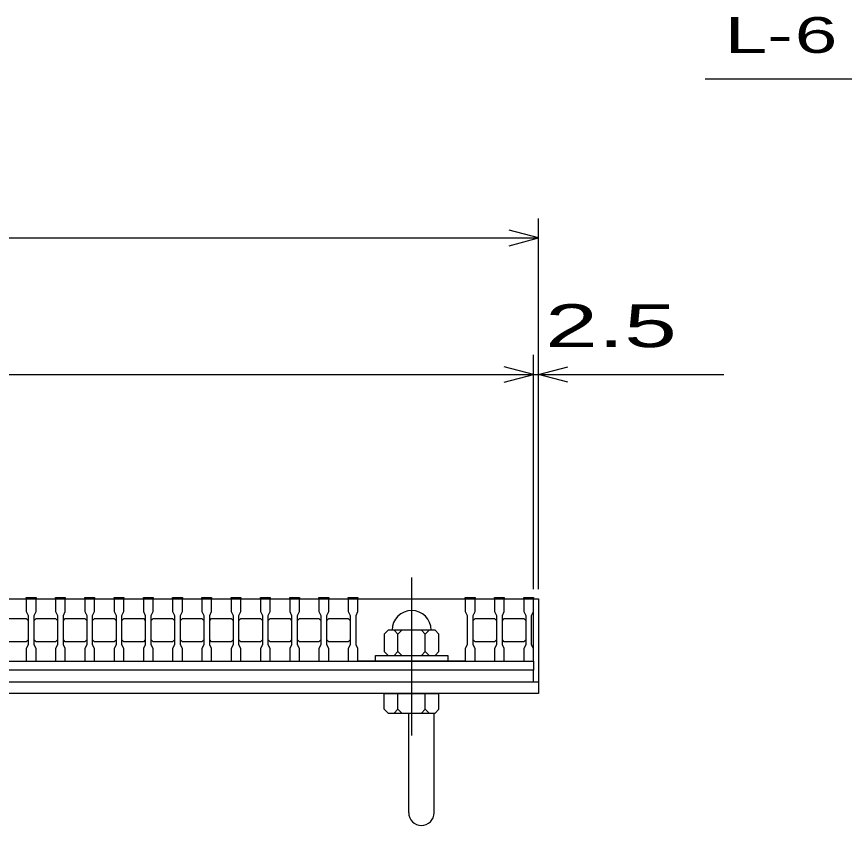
# Model space of a CAD drawing. Units: millimetres, scale not verified. Extents: x -1820 to 1731, y -1282 to 1054.
# Drawn here: x -618 to -193.7, y -588.6 to -174.1 of the extents above; entities that cross this region are included whole.
import ezdxf
from ezdxf.enums import TextEntityAlignment as Align

# ---------------------------------------------------------------- set-up
doc = ezdxf.new("R2010")
doc.units = ezdxf.units.MM
doc.header["$LTSCALE"] = 10
doc.linetypes.add('CHAIN', pattern=[18.5, 12, -1.5, 3.5, -1.5])
for name, color, linetype, lineweight in [('16', 3, 'Continuous', 25), ('19', 6, 'Continuous', 25), ('22', 4, 'Continuous', 25)]:
    doc.layers.add(name, color=color, linetype=linetype, lineweight=lineweight)
doc.styles.add('ベクトル', font='')
doc.styles.get('ベクトル').set_extended_font_data('ベクトル')

msp = doc.modelspace()

# ---------------------------------------------------------------- linework, layer by layer
at = {"layer": '16', "linetype": 'CHAIN'}
msp.add_line((-415.5, -461.5), (-415.5, -542.5), dxfattribs=at)
at = {"layer": '16'}
for p, q in [((-1348, -472.5), (-353, -472.5)), ((-613, -472.5), (-613, -471.8)), ((-613, -471.8), (-608, -471.8)), ((-613, -472.5), (-613, -479)), ((-608, -472.5), (-613, -472.5)), ((-608, -471.8), (-608, -472.5)), ((-608, -479), (-608, -472.5)), ((-598, -472.5), (-598, -471.8)), ((-598, -471.8), (-593, -471.8)), ((-598, -472.5), (-598, -479)), ((-593, -472.5), (-598, -472.5)), ((-593, -471.8), (-593, -472.5)), ((-593, -479), (-593, -472.5)), ((-583, -472.5), (-583, -471.8)), ((-583, -471.8), (-578, -471.8)), ((-583, -472.5), (-583, -479)), ((-578, -472.5), (-583, -472.5)), ((-578, -471.8), (-578, -472.5)), ((-578, -479), (-578, -472.5)), ((-568, -472.5), (-568, -471.8)), ((-568, -471.8), (-563, -471.8)), ((-568, -472.5), (-568, -479)), ((-563, -472.5), (-568, -472.5)), ((-563, -471.8), (-563, -472.5)), ((-563, -479), (-563, -472.5)), ((-553, -472.5), (-553, -471.8)), ((-553, -471.8), (-548, -471.8)), ((-553, -472.5), (-553, -479)), ((-548, -472.5), (-553, -472.5)), ((-548, -471.8), (-548, -472.5)), ((-548, -479), (-548, -472.5)), ((-538, -472.5), (-538, -471.8)), ((-538, -471.8), (-533, -471.8)), ((-538, -472.5), (-538, -479)), ((-533, -472.5), (-538, -472.5)), ((-533, -471.8), (-533, -472.5)), ((-533, -479), (-533, -472.5)), ((-523, -472.5), (-523, -471.8)), ((-523, -471.8), (-518, -471.8)), ((-523, -472.5), (-523, -479)), ((-518, -472.5), (-523, -472.5)), ((-518, -471.8), (-518, -472.5)), ((-518, -479), (-518, -472.5)), ((-508, -472.5), (-508, -471.8)), ((-508, -471.8), (-503, -471.8)), ((-508, -472.5), (-508, -479)), ((-503, -472.5), (-508, -472.5)), ((-503, -471.8), (-503, -472.5)), ((-503, -479), (-503, -472.5)), ((-493, -472.5), (-493, -471.8)), ((-493, -471.8), (-488, -471.8)), ((-493, -472.5), (-493, -479)), ((-488, -472.5), (-493, -472.5)), ((-488, -471.8), (-488, -472.5)), ((-488, -479), (-488, -472.5)), ((-478, -472.5), (-478, -471.8)), ((-478, -471.8), (-473, -471.8)), ((-478, -472.5), (-478, -479)), ((-473, -472.5), (-478, -472.5)), ((-473, -471.8), (-473, -472.5)), ((-473, -479), (-473, -472.5)), ((-463, -472.5), (-463, -471.8)), ((-463, -471.8), (-458, -471.8)), ((-463, -472.5), (-463, -479)), ((-458, -472.5), (-463, -472.5)), ((-458, -471.8), (-458, -472.5)), ((-458, -479), (-458, -472.5)), ((-448, -472.5), (-448, -471.8)), ((-448, -471.8), (-443, -471.8)), ((-448, -472.5), (-448, -479)), ((-443, -472.5), (-448, -472.5)), ((-443, -471.8), (-443, -472.5)), ((-443, -479), (-443, -472.5)), ((-443, -472.5), (-388, -472.5)), ((-388, -472.5), (-388, -471.8)), ((-388, -471.8), (-383, -471.8)), ((-388, -472.5), (-388, -479)), ((-383, -472.5), (-388, -472.5)), ((-383, -471.8), (-383, -472.5)), ((-383, -479), (-383, -472.5)), ((-373, -472.5), (-373, -471.8)), ((-373, -471.8), (-368, -471.8)), ((-373, -472.5), (-373, -479)), ((-368, -472.5), (-373, -472.5)), ((-368, -471.8), (-368, -472.5)), ((-368, -479), (-368, -472.5)), ((-358, -472.5), (-358, -471.8)), ((-358, -471.8), (-353, -471.8)), ((-358, -472.5), (-358, -479)), ((-353, -472.5), (-358, -472.5)), ((-353, -471.8), (-353, -472.5)), ((-353, -479), (-353, -472.5)), ((-353, -504.5), (-353, -472.5)), ((-613, -479), (-612, -481)), ((-609, -481), (-608, -479)), ((-598, -479), (-597, -481)), ((-594, -481), (-593, -479)), ((-583, -479), (-582, -481)), ((-579, -481), (-578, -479)), ((-568, -479), (-567, -481)), ((-564, -481), (-563, -479)), ((-553, -479), (-552, -481)), ((-549, -481), (-548, -479)), ((-538, -479), (-537, -481)), ((-534, -481), (-533, -479)), ((-523, -479), (-522, -481)), ((-519, -481), (-518, -479)), ((-508, -479), (-507, -481)), ((-504, -481), (-503, -479)), ((-493, -479), (-492, -481)), ((-489, -481), (-488, -479)), ((-478, -479), (-477, -481)), ((-474, -481), (-473, -479)), ((-463, -479), (-462, -481)), ((-459, -481), (-458, -479)), ((-448, -479), (-447, -481)), ((-444, -481), (-443, -479)), ((-388, -479), (-387, -481)), ((-384, -481), (-383, -479)), ((-373, -479), (-372, -481)), ((-369, -481), (-368, -479)), ((-358, -479), (-357, -481)), ((-354, -481), (-353, -479)), ((-623, -482.5), (-613, -482.5)), ((-613, -482.5), (-612, -483.5)), ((-612, -481), (-612, -496)), ((-609, -496), (-609, -481)), ((-609, -483.5), (-608, -482.5)), ((-608, -482.5), (-598, -482.5)), ((-598, -482.5), (-597, -483.5)), ((-597, -481), (-597, -496)), ((-594, -496), (-594, -481)), ((-594, -483.5), (-593, -482.5)), ((-593, -482.5), (-583, -482.5)), ((-583, -482.5), (-582, -483.5)), ((-582, -481), (-582, -496)), ((-579, -496), (-579, -481)), ((-579, -483.5), (-578, -482.5)), ((-578, -482.5), (-568, -482.5)), ((-568, -482.5), (-567, -483.5)), ((-567, -481), (-567, -496)), ((-564, -496), (-564, -481)), ((-564, -483.5), (-563, -482.5)), ((-563, -482.5), (-553, -482.5)), ((-553, -482.5), (-552, -483.5)), ((-552, -481), (-552, -496)), ((-549, -496), (-549, -481)), ((-549, -483.5), (-548, -482.5)), ((-548, -482.5), (-538, -482.5)), ((-538, -482.5), (-537, -483.5)), ((-537, -481), (-537, -496)), ((-534, -496), (-534, -481)), ((-534, -483.5), (-533, -482.5)), ((-533, -482.5), (-523, -482.5)), ((-523, -482.5), (-522, -483.5)), ((-522, -481), (-522, -496)), ((-519, -496), (-519, -481)), ((-519, -483.5), (-518, -482.5)), ((-518, -482.5), (-508, -482.5)), ((-508, -482.5), (-507, -483.5)), ((-507, -481), (-507, -496)), ((-504, -496), (-504, -481)), ((-504, -483.5), (-503, -482.5)), ((-503, -482.5), (-493, -482.5)), ((-493, -482.5), (-492, -483.5)), ((-492, -481), (-492, -496)), ((-489, -496), (-489, -481)), ((-489, -483.5), (-488, -482.5)), ((-488, -482.5), (-478, -482.5)), ((-478, -482.5), (-477, -483.5)), ((-477, -481), (-477, -496)), ((-474, -496), (-474, -481)), ((-474, -483.5), (-473, -482.5)), ((-473, -482.5), (-463, -482.5)), ((-463, -482.5), (-462, -483.5)), ((-462, -481), (-462, -496)), ((-459, -496), (-459, -481)), ((-459, -483.5), (-458, -482.5)), ((-458, -482.5), (-448, -482.5)), ((-448, -482.5), (-447, -483.5)), ((-447, -481), (-447, -496)), ((-444, -496), (-444, -481)), ((-387, -481), (-387, -496)), ((-384, -496), (-384, -481)), ((-384, -483.5), (-383, -482.5)), ((-383, -482.5), (-373, -482.5)), ((-373, -482.5), (-372, -483.5)), ((-372, -481), (-372, -496)), ((-369, -496), (-369, -481)), ((-369, -483.5), (-368, -482.5)), ((-368, -482.5), (-358, -482.5)), ((-358, -482.5), (-357, -483.5)), ((-357, -481), (-357, -496)), ((-354, -496), (-354, -481)), ((-427.5, -488.5), (-429.5, -490.5)), ((-429.5, -490.5), (-429.5, -499.5)), ((-403.5, -488.5), (-427.5, -488.5)), ((-422.5, -490.5), (-424.5, -488.5)), ((-420.5, -488.5), (-422.5, -490.5)), ((-422.5, -499.5), (-422.5, -490.5)), ((-408.5, -490.5), (-410.5, -488.5)), ((-406.5, -488.5), (-408.5, -490.5)), ((-408.5, -499.5), (-408.5, -490.5)), ((-401.5, -490.5), (-403.5, -488.5)), ((-401.5, -499.5), (-401.5, -490.5)), ((-613, -494.5), (-623, -494.5)), ((-612, -493.5), (-613, -494.5)), ((-612, -496), (-613, -498)), ((-608, -494.5), (-609, -493.5)), ((-608, -498), (-609, -496)), ((-598, -494.5), (-608, -494.5)), ((-597, -493.5), (-598, -494.5)), ((-597, -496), (-598, -498)), ((-593, -494.5), (-594, -493.5)), ((-593, -498), (-594, -496)), ((-583, -494.5), (-593, -494.5)), ((-582, -493.5), (-583, -494.5)), ((-582, -496), (-583, -498)), ((-578, -494.5), (-579, -493.5)), ((-578, -498), (-579, -496)), ((-568, -494.5), (-578, -494.5)), ((-567, -493.5), (-568, -494.5)), ((-567, -496), (-568, -498)), ((-563, -494.5), (-564, -493.5)), ((-563, -498), (-564, -496)), ((-553, -494.5), (-563, -494.5)), ((-552, -493.5), (-553, -494.5)), ((-552, -496), (-553, -498)), ((-548, -494.5), (-549, -493.5)), ((-548, -498), (-549, -496)), ((-538, -494.5), (-548, -494.5)), ((-537, -493.5), (-538, -494.5)), ((-537, -496), (-538, -498)), ((-533, -494.5), (-534, -493.5)), ((-533, -498), (-534, -496)), ((-523, -494.5), (-533, -494.5)), ((-522, -493.5), (-523, -494.5)), ((-522, -496), (-523, -498)), ((-518, -494.5), (-519, -493.5)), ((-518, -498), (-519, -496)), ((-508, -494.5), (-518, -494.5)), ((-507, -493.5), (-508, -494.5)), ((-507, -496), (-508, -498)), ((-503, -494.5), (-504, -493.5)), ((-503, -498), (-504, -496)), ((-493, -494.5), (-503, -494.5)), ((-492, -493.5), (-493, -494.5)), ((-492, -496), (-493, -498)), ((-488, -494.5), (-489, -493.5)), ((-488, -498), (-489, -496)), ((-478, -494.5), (-488, -494.5)), ((-477, -493.5), (-478, -494.5)), ((-477, -496), (-478, -498)), ((-473, -494.5), (-474, -493.5)), ((-473, -498), (-474, -496)), ((-463, -494.5), (-473, -494.5)), ((-462, -493.5), (-463, -494.5)), ((-462, -496), (-463, -498)), ((-458, -494.5), (-459, -493.5)), ((-458, -498), (-459, -496)), ((-448, -494.5), (-458, -494.5)), ((-447, -493.5), (-448, -494.5)), ((-447, -496), (-448, -498)), ((-443, -498), (-444, -496)), ((-387, -496), (-388, -498)), ((-383, -494.5), (-384, -493.5)), ((-383, -498), (-384, -496)), ((-373, -494.5), (-383, -494.5)), ((-372, -493.5), (-373, -494.5)), ((-372, -496), (-373, -498)), ((-368, -494.5), (-369, -493.5)), ((-368, -498), (-369, -496)), ((-358, -494.5), (-368, -494.5)), ((-357, -493.5), (-358, -494.5)), ((-357, -496), (-358, -498)), ((-353, -498), (-354, -496)), ((-613, -498), (-613, -504.5)), ((-608, -504.5), (-608, -498)), ((-598, -498), (-598, -504.5)), ((-593, -504.5), (-593, -498)), ((-583, -498), (-583, -504.5)), ((-578, -504.5), (-578, -498)), ((-568, -498), (-568, -504.5)), ((-563, -504.5), (-563, -498)), ((-553, -498), (-553, -504.5)), ((-548, -504.5), (-548, -498)), ((-538, -498), (-538, -504.5)), ((-533, -504.5), (-533, -498)), ((-523, -498), (-523, -504.5)), ((-518, -504.5), (-518, -498)), ((-508, -498), (-508, -504.5)), ((-503, -504.5), (-503, -498)), ((-493, -498), (-493, -504.5)), ((-488, -504.5), (-488, -498)), ((-478, -498), (-478, -504.5)), ((-473, -504.5), (-473, -498)), ((-463, -498), (-463, -504.5)), ((-458, -504.5), (-458, -498)), ((-448, -498), (-448, -504.5)), ((-443, -504.5), (-443, -498)), ((-429.5, -499.5), (-427.5, -501.5)), ((-424.5, -501.5), (-422.5, -499.5)), ((-422.5, -499.5), (-420.5, -501.5)), ((-410.5, -501.5), (-408.5, -499.5)), ((-408.5, -499.5), (-406.5, -501.5)), ((-403.5, -501.5), (-401.5, -499.5)), ((-388, -498), (-388, -504.5)), ((-383, -504.5), (-383, -498)), ((-373, -498), (-373, -504.5)), ((-368, -504.5), (-368, -498)), ((-358, -498), (-358, -504.5)), ((-353, -504.5), (-353, -498)), ((-1348, -504.5), (-353, -504.5)), ((-1348, -504.5), (-353, -504.5)), ((-613, -504.5), (-608, -504.5)), ((-598, -504.5), (-593, -504.5)), ((-583, -504.5), (-578, -504.5)), ((-568, -504.5), (-563, -504.5)), ((-553, -504.5), (-548, -504.5)), ((-538, -504.5), (-533, -504.5)), ((-523, -504.5), (-518, -504.5)), ((-508, -504.5), (-503, -504.5)), ((-493, -504.5), (-488, -504.5)), ((-478, -504.5), (-473, -504.5)), ((-463, -504.5), (-458, -504.5)), ((-448, -504.5), (-443, -504.5)), ((-388, -504.5), (-443, -504.5)), ((-434, -504.5), (-434, -501.5)), ((-434, -501.5), (-397, -501.5)), ((-397, -504.5), (-434, -504.5)), ((-397, -501.5), (-397, -504.5)), ((-388, -504.5), (-383, -504.5)), ((-373, -504.5), (-368, -504.5)), ((-358, -504.5), (-353, -504.5)), ((-353, -504.5), (-353, -509)), ((-353, -509), (-1348, -509)), ((-353, -515), (-353, -509)), ((-1348, -515), (-353, -515))]:
    msp.add_line(p, q, dxfattribs=at)
msp.add_arc((-415.5, -488.5), 10, 0, 180, dxfattribs=at)
at = {"layer": '19'}
for p, q in [((-353, -472.5), (-350.5, -472.5)), ((-350.5, -472.5), (-350.5, -515)), ((-1350.5, -515), (-350.5, -515)), ((-350.5, -515), (-350.5, -521)), ((-350.5, -521), (-1350.5, -521)), ((-429.5, -529), (-429.5, -521)), ((-429.5, -521), (-401.5, -521)), ((-422.5, -529), (-422.5, -521)), ((-408.5, -529), (-408.5, -521)), ((-401.5, -529), (-401.5, -521)), ((-429.5, -529), (-427.5, -531)), ((-422.5, -529), (-424.5, -531)), ((-420.5, -531), (-422.5, -529)), ((-408.5, -529), (-410.5, -531)), ((-406.5, -531), (-408.5, -529)), ((-403.5, -531), (-401.5, -529)), ((-427.5, -531), (-403.5, -531)), ((-417, -582.11), (-417, -531)), ((-404, -582.11), (-404, -531))]:
    msp.add_line(p, q, dxfattribs=at)
msp.add_arc((-410.5, -582.11), 6.5, 180, 0, dxfattribs=at)
at = {"layer": '22'}
for p, q in [((-265, -206), (-65, -206)), ((-350.5, -467.5), (-350.5, -277.5)), ((-350.5, -287.5), (-365.5, -283.5)), ((-1350.5, -287.5), (-350.5, -287.5)), ((-365.5, -291.5), (-350.5, -287.5)), ((-353, -467.5), (-353, -347.5)), ((-350.5, -467.5), (-350.5, -347.5)), ((-353, -357.5), (-368, -353.5)), ((-350.5, -357.5), (-335.5, -353.5)), ((-1348, -357.5), (-353, -357.5)), ((-368, -361.5), (-353, -357.5)), ((-353, -357.5), (-350.5, -357.5)), ((-335.5, -361.5), (-350.5, -357.5)), ((-350.5, -357.5), (-255.5, -357.5))]:
    msp.add_line(p, q, dxfattribs=at)

# ---------------------------------------------------------------- texts
at = {"layer": '22', "color": 2, "style": 'ベクトル'}
for s, height, width, p in [('L-', 18.33, 1.6, (-255, -183.5)), (' 6 ', 18.33, 1.6, (-230, -183.5)), (' 2.5 ', 21.99, 1.65, (-360.5, -332.5))]:
    msp.add_text(s, height=height, dxfattribs=dict(at, width=width)).set_placement(p, align=Align.MIDDLE_LEFT)

doc.saveas('drawing.dxf')
